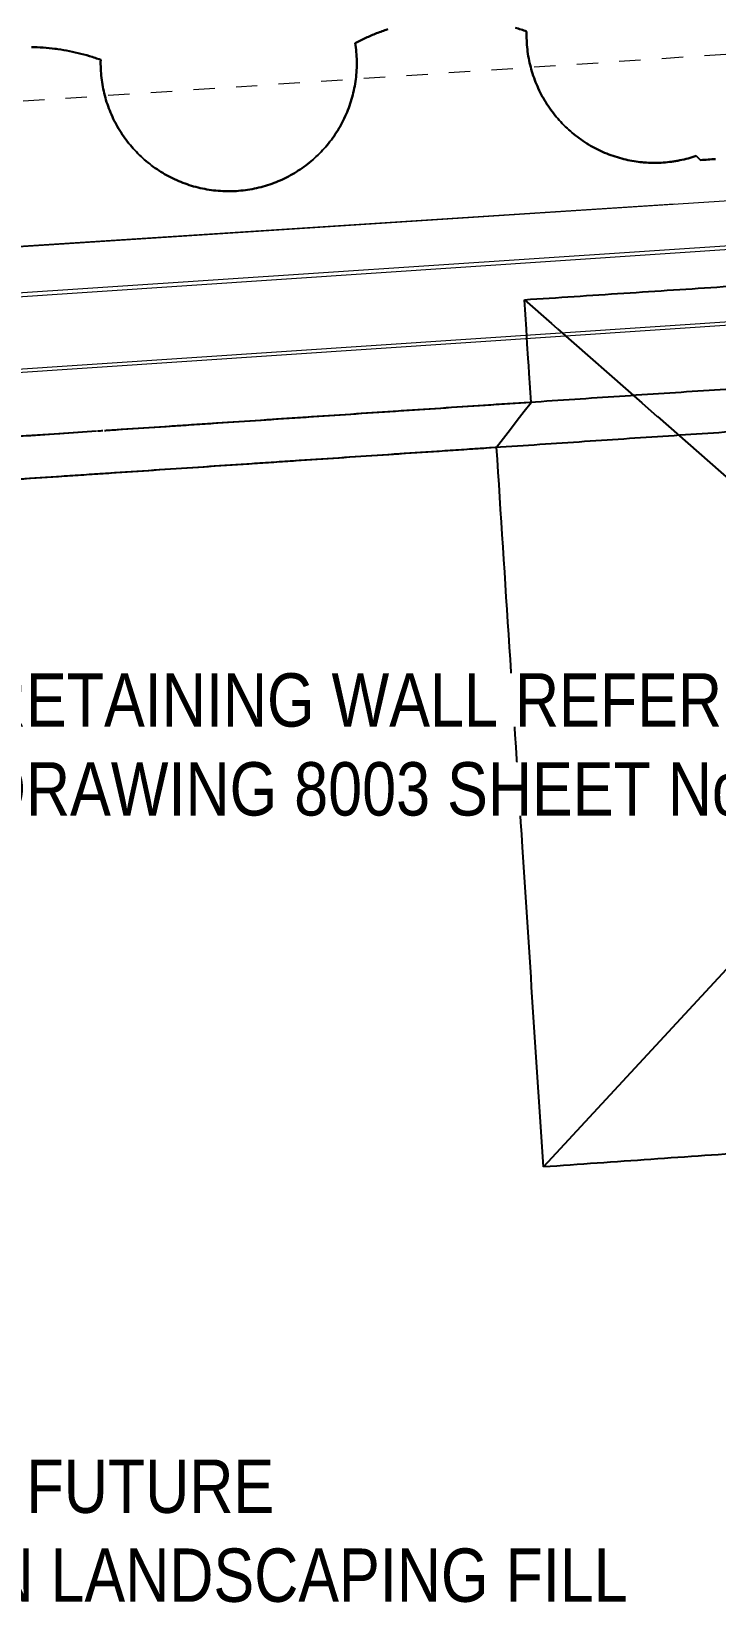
# Model space of a CAD drawing. Header units: metres. Extents: x -1161 to -1081, y 0 to 563.
# Drawn here: x -1099.06 to -1095.86, y 538.52 to 545.88 of the extents above; entities that cross this region are included whole.
import ezdxf

# ---------------------------------------------------------------- set-up
doc = ezdxf.new("R2010")
doc.units = ezdxf.units.M
doc.linetypes.add('JacobsGridLine', pattern=[0.0145, 0.01, -0.001, 0.0025, -0.001])
for name, color, linetype, lineweight in [('A-FLOR', 7, 'Continuous', 50), ('A-GENM', 7, 'Continuous', 35), ('G-ANNO-TEXT', 7, 'Continuous', 9), ('S-GRID', 7, 'Continuous', 9)]:
    doc.layers.add(name, color=color, linetype=linetype, lineweight=lineweight)
doc.styles.add('Arial Narrow_2', font='ARIALN.TTF', dxfattribs={"height": 0.25})

# ---------------------------------------------------------------- blocks, each defined once
blk = doc.blocks.new('Top of Pavement - RL A - Top of Pavement - RL A-68818558-DRG-2873121 - DECK SLAB GENERAL ARRANGEMENT PLAN')
at = {"layer": 'A-GENM', "color": 9, "lineweight": 25, "true_color": 0xbebebe}
for points, knots in [([(143.5467, 1.6224), (143.5283, 1.6768), (143.465, 1.8639), (143.3567, 2.1838), (143.2218, 2.5821), (143.0872, 2.9805), (142.9528, 3.379), (142.8189, 3.7777), (142.6854, 4.1765), (142.5519, 4.5753), (142.4183, 4.9741), (142.2845, 5.3728), (142.173, 5.7051), (142.0841, 5.971), (141.9954, 6.2369), (141.9069, 6.503), (141.8175, 6.7687), (141.7497, 6.9678), (141.6814, 7.1667), (141.6137, 7.3658), (141.5475, 7.5654), (141.4836, 7.7657), (141.4228, 7.967), (141.3447, 8.2363), (141.2518, 8.5744), (141.1435, 8.9808), (141.0365, 9.3875), (140.9286, 9.794), (140.8203, 10.2004), (140.7122, 10.6069), (140.6043, 11.0134), (140.5236, 11.3171), (140.4789, 11.4853), (140.4702, 11.5181)], [-0.67459327, -0.67459327, -0.67459327, -0.67459327, -0.6734104, -0.67052023, -0.66763006, -0.66473988, -0.66184971, -0.65895954, -0.65606936, -0.65317919, -0.65028902, -0.64739884, -0.64450867, -0.64306358, -0.6416185, -0.63872832, -0.63728324, -0.63583815, -0.63439306, -0.63294798, -0.63150289, -0.6300578, -0.62861272, -0.62716763, -0.62427746, -0.62138728, -0.61849711, -0.61560694, -0.61271676, -0.60982659, -0.60693642, -0.60404624, -0.60334785, -0.60334785, -0.60334785, -0.60334785]), ([(142.8927, 2.9349), (142.9375, 2.8021), (143.0273, 2.5365), (143.1621, 2.1381), (143.297, 1.7398), (143.4318, 1.3415), (143.5666, 0.9431), (143.7014, 0.5448), (143.8362, 0.1465), (143.971, -0.2519), (144.1058, -0.6502), (144.2406, -1.0485), (144.3754, -1.4469), (144.4909, -1.7881), (144.5615, -1.9966), (144.5871, -2.0723)], [0.66473988, 0.66473988, 0.66473988, 0.66473988, 0.66763006, 0.67052023, 0.6734104, 0.67630058, 0.67919075, 0.68208092, 0.6849711, 0.68786127, 0.69075145, 0.69364162, 0.69653179, 0.69942197, 0.7010705, 0.7010705, 0.7010705, 0.7010705]), ([(144.7756, -2.0086), (144.752, -1.9389), (144.6835, -1.7365), (144.57, -1.4012), (144.4352, -1.0029), (144.3004, -0.6046), (144.1656, -0.2062), (144.0308, 0.1921), (143.8959, 0.5904), (143.7611, 0.9888), (143.6488, 1.3207), (143.5814, 1.5199), (143.5589, 1.5863)], [-0.70093887, -0.70093887, -0.70093887, -0.70093887, -0.69942197, -0.69653179, -0.69364162, -0.69075145, -0.68786127, -0.6849711, -0.68208092, -0.67919075, -0.67630058, -0.67485509, -0.67485509, -0.67485509, -0.67485509])]:
    blk.add_open_spline(points, degree=3, knots=knots, dxfattribs=at)
blk.add_open_spline([(143.5563, 1.5942), (143.5536, 1.602), (143.5509, 1.6099), (143.5483, 1.6177)], degree=3, dxfattribs=at)
blk = doc.blocks.new('T2DPAA-T2D-C3S-RS-M3D-100334_rvt-1-DRG-2873121 - DECK SLAB GENERAL ARRANGEMENT PLAN')
at = {"layer": 'A-GENM', "color": 9, "lineweight": 25, "true_color": 0xbebebe}
for p, q in [((-1095.9462, 545.3001), (-1095.9358, 545.2904)), ((-1095.9358, 545.2904), (-1095.9254, 545.2807))]:
    blk.add_line(p, q, dxfattribs=at)
at = {"layer": 'A-GENM', "color": 253, "lineweight": 25, "true_color": 0xa3a3a3}
for p, q in [((-1095.9358, 545.2904), (-1095.9462, 545.3001)), ((-1095.9254, 545.2807), (-1095.9358, 545.2904))]:
    blk.add_line(p, q, dxfattribs=at)
at = {"layer": 'A-GENM', "color": 254, "lineweight": 25, "true_color": 0xd1d1d1}
for p, q in [((-1096.7506, 544.6261), (-1096.6242, 544.515)), ((-1096.6233, 544.5142), (-1096.597, 544.4911)), ((-1096.596, 544.4903), (-1096.2011, 544.1432)), ((-1096.2003, 544.1425), (-1096.1284, 544.0793)), ((-1096.1274, 544.0785), (-1095.5008, 543.5277)), ((-1095.394, 541.9318), (-1096.662, 540.561))]:
    blk.add_line(p, q, dxfattribs=at)
at = {"layer": 'A-GENM', "color": 9, "lineweight": 25, "true_color": 0xbebebe, "flags": 128}
for points in [[(-1096.7306, 544.3169), (-1096.7328, 544.3513), (-1096.7372, 544.42), (-1096.7417, 544.4887), (-1096.7462, 544.5574), (-1096.7506, 544.6261)], [(-1096.7194, 544.1451), (-1096.7239, 544.2138), (-1096.7283, 544.2826), (-1096.7305, 544.3167)], [(-1096.8811, 543.935), (-1096.8488, 543.977), (-1096.8164, 544.019), (-1096.7841, 544.0611), (-1096.7518, 544.1031), (-1096.7194, 544.1451)]]:
    blk.add_lwpolyline(points, dxfattribs=at)
at = {"layer": 'A-GENM', "color": 9, "lineweight": 25, "true_color": 0xbebebe}
for points in [[(-1097.4942, 545.8535), (-1097.4774, 545.8612), (-1097.4605, 545.8683), (-1097.4433, 545.875)], [(-1097.4433, 545.875), (-1097.4261, 545.8817), (-1097.4088, 545.8879), (-1097.3913, 545.8936)], [(-1096.793, 545.9011), (-1096.7754, 545.8958), (-1096.7579, 545.89), (-1096.7406, 545.8838)], [(-1096.7406, 545.8838), (-1096.7409, 545.8697), (-1096.7408, 545.8556), (-1096.7402, 545.8415)], [(-1099.0606, 545.8101), (-1099.0422, 545.8098), (-1099.0238, 545.809), (-1099.0055, 545.8077)], [(-1099.0055, 545.8077), (-1098.9871, 545.8064), (-1098.9688, 545.8046), (-1098.9505, 545.8023)], [(-1098.9505, 545.8023), (-1098.9322, 545.8), (-1098.914, 545.7972), (-1098.8959, 545.7939)], [(-1098.8959, 545.7939), (-1098.8778, 545.7905), (-1098.8598, 545.7867), (-1098.8419, 545.7824)], [(-1097.5439, 545.8293), (-1097.5275, 545.8378), (-1097.511, 545.8459), (-1097.4942, 545.8535)], [(-1097.5386, 545.787), (-1097.5399, 545.8012), (-1097.5416, 545.8153), (-1097.5439, 545.8293)], [(-1096.7402, 545.8415), (-1096.7396, 545.8274), (-1096.7385, 545.8134), (-1096.7369, 545.7994)], [(-1096.7369, 545.7994), (-1096.7353, 545.7854), (-1096.7332, 545.7715), (-1096.7306, 545.7576)], [(-1098.8419, 545.7824), (-1098.824, 545.7781), (-1098.8062, 545.7733), (-1098.7886, 545.768)], [(-1098.7886, 545.768), (-1098.7709, 545.7627), (-1098.7534, 545.757), (-1098.7361, 545.7507)], [(-1098.7361, 545.7507), (-1098.7365, 545.7366), (-1098.7364, 545.7225), (-1098.7358, 545.7085)], [(-1097.5364, 545.7445), (-1097.5367, 545.7587), (-1097.5374, 545.7729), (-1097.5386, 545.787)], [(-1097.5372, 545.7019), (-1097.5365, 545.7161), (-1097.5362, 545.7303), (-1097.5364, 545.7445)], [(-1096.7306, 545.7576), (-1096.728, 545.7438), (-1096.7249, 545.73), (-1096.7214, 545.7164)], [(-1096.7214, 545.7164), (-1096.7178, 545.7028), (-1096.7138, 545.6893), (-1096.7093, 545.6759)], [(-1098.7358, 545.7085), (-1098.7352, 545.6944), (-1098.734, 545.6804), (-1098.7324, 545.6664)], [(-1098.7324, 545.6664), (-1098.7308, 545.6524), (-1098.7287, 545.6384), (-1098.7262, 545.6246)], [(-1097.5479, 545.6174), (-1097.5451, 545.6313), (-1097.5429, 545.6454), (-1097.5411, 545.6594)], [(-1097.5411, 545.6594), (-1097.5393, 545.6735), (-1097.538, 545.6877), (-1097.5372, 545.7019)], [(-1096.7093, 545.6759), (-1096.7048, 545.6626), (-1096.6998, 545.6494), (-1096.6944, 545.6364)], [(-1098.7262, 545.6246), (-1098.7236, 545.6107), (-1098.7205, 545.597), (-1098.717, 545.5834)], [(-1098.717, 545.5834), (-1098.7134, 545.5697), (-1098.7094, 545.5562), (-1098.7049, 545.5429)], [(-1097.5705, 545.5353), (-1097.5657, 545.5487), (-1097.5615, 545.5622), (-1097.5577, 545.5759)], [(-1097.5577, 545.5759), (-1097.554, 545.5896), (-1097.5507, 545.6035), (-1097.5479, 545.6174)], [(-1096.6944, 545.6364), (-1096.689, 545.6234), (-1096.6831, 545.6106), (-1096.6768, 545.598)], [(-1096.6768, 545.598), (-1096.6704, 545.5855), (-1096.6637, 545.5731), (-1096.6565, 545.561)], [(-1098.7049, 545.5429), (-1098.7004, 545.5295), (-1098.6954, 545.5164), (-1098.69, 545.5034)], [(-1098.69, 545.5034), (-1098.6845, 545.4904), (-1098.6787, 545.4776), (-1098.6723, 545.465)], [(-1097.6044, 545.4572), (-1097.5978, 545.4697), (-1097.5917, 545.4826), (-1097.586, 545.4956)], [(-1097.586, 545.4956), (-1097.5804, 545.5086), (-1097.5752, 545.5219), (-1097.5705, 545.5353)], [(-1096.6565, 545.561), (-1096.6493, 545.5489), (-1096.6416, 545.537), (-1096.6336, 545.5255)], [(-1096.6336, 545.5255), (-1096.6256, 545.5139), (-1096.6171, 545.5026), (-1096.6083, 545.4917)], [(-1098.6723, 545.465), (-1098.666, 545.4524), (-1098.6592, 545.4401), (-1098.652, 545.428)], [(-1098.652, 545.428), (-1098.6448, 545.4159), (-1098.6372, 545.404), (-1098.6292, 545.3924)], [(-1097.6254, 545.4201), (-1097.618, 545.4322), (-1097.611, 545.4446), (-1097.6044, 545.4572)], [(-1096.6083, 545.4917), (-1096.5995, 545.4807), (-1096.5903, 545.47), (-1096.5807, 545.4597)], [(-1096.5807, 545.4597), (-1096.5711, 545.4494), (-1096.5612, 545.4394), (-1096.5509, 545.4298)], [(-1096.5509, 545.4298), (-1096.5406, 545.4202), (-1096.53, 545.4109), (-1096.5191, 545.402)], [(-1098.6292, 545.3924), (-1098.6211, 545.3809), (-1098.6127, 545.3696), (-1098.6039, 545.3586)], [(-1098.6039, 545.3586), (-1098.5951, 545.3477), (-1098.5859, 545.337), (-1098.5763, 545.3267)], [(-1097.7035, 545.3191), (-1097.6937, 545.3294), (-1097.6842, 545.34), (-1097.6751, 545.3509)], [(-1097.6751, 545.3509), (-1097.666, 545.3618), (-1097.6573, 545.3731), (-1097.649, 545.3846)], [(-1097.649, 545.3846), (-1097.6408, 545.3962), (-1097.6329, 545.408), (-1097.6254, 545.4201)], [(-1096.5191, 545.402), (-1096.5082, 545.3931), (-1096.4969, 545.3846), (-1096.4854, 545.3765)], [(-1096.4854, 545.3765), (-1096.4739, 545.3685), (-1096.4621, 545.3608), (-1096.45, 545.3535)], [(-1096.45, 545.3535), (-1096.4379, 545.3463), (-1096.4256, 545.3394), (-1096.413, 545.333)], [(-1098.5763, 545.3267), (-1098.5667, 545.3163), (-1098.5568, 545.3064), (-1098.5465, 545.2967)], [(-1098.5465, 545.2967), (-1098.5362, 545.2871), (-1098.5256, 545.2779), (-1098.5147, 545.269)], [(-1097.7667, 545.262), (-1097.7555, 545.2708), (-1097.7447, 545.2799), (-1097.7341, 545.2895)], [(-1097.7341, 545.2895), (-1097.7236, 545.299), (-1097.7134, 545.3089), (-1097.7035, 545.3191)], [(-1096.413, 545.333), (-1096.4005, 545.3267), (-1096.3877, 545.3207), (-1096.3748, 545.3152)], [(-1096.3748, 545.3152), (-1096.3618, 545.3097), (-1096.3486, 545.3047), (-1096.3353, 545.3001)], [(-1096.3353, 545.3001), (-1096.322, 545.2956), (-1096.3085, 545.2915), (-1096.2949, 545.2878)], [(-1096.2949, 545.2878), (-1096.2822, 545.2845), (-1096.2694, 545.2815), (-1096.2566, 545.279)], [(-1096.2566, 545.279), (-1096.2437, 545.2765), (-1096.2308, 545.2743), (-1096.2177, 545.2727)], [(-1096.0608, 545.2731), (-1096.0479, 545.2748), (-1096.0349, 545.277), (-1096.0221, 545.2796)], [(-1096.0221, 545.2796), (-1096.0092, 545.2822), (-1095.9964, 545.2852), (-1095.9838, 545.2886)], [(-1095.9838, 545.2886), (-1095.9711, 545.292), (-1095.9586, 545.2959), (-1095.9462, 545.3001)], [(-1095.9254, 545.2807), (-1095.902, 545.2823), (-1095.8786, 545.2838), (-1095.8552, 545.2854)], [(-1098.5147, 545.269), (-1098.5037, 545.2601), (-1098.4925, 545.2516), (-1098.481, 545.2435)], [(-1098.481, 545.2435), (-1098.4694, 545.2354), (-1098.4576, 545.2277), (-1098.4456, 545.2205)], [(-1098.4456, 545.2205), (-1098.4335, 545.2132), (-1098.4212, 545.2064), (-1098.4086, 545.2)], [(-1097.8751, 545.1945), (-1097.8623, 545.2007), (-1097.8497, 545.2074), (-1097.8374, 545.2145)], [(-1097.8374, 545.2145), (-1097.8251, 545.2215), (-1097.813, 545.229), (-1097.8012, 545.237)], [(-1097.8012, 545.237), (-1097.7894, 545.2449), (-1097.7779, 545.2533), (-1097.7667, 545.262)], [(-1096.1786, 545.2689), (-1096.1655, 545.2681), (-1096.1524, 545.2677), (-1096.1393, 545.2677)], [(-1096.1393, 545.2677), (-1096.1262, 545.2677), (-1096.1131, 545.2682), (-1096.1, 545.2691)], [(-1096.1, 545.2691), (-1096.0869, 545.27), (-1096.0738, 545.2713), (-1096.0608, 545.2731)], [(-1098.4086, 545.2), (-1098.3961, 545.1936), (-1098.3833, 545.1877), (-1098.3703, 545.1822)], [(-1098.3703, 545.1822), (-1098.3574, 545.1767), (-1098.3442, 545.1716), (-1098.3309, 545.1671)], [(-1098.3309, 545.1671), (-1098.3175, 545.1625), (-1098.3041, 545.1584), (-1098.2905, 545.1548)], [(-1098.2905, 545.1548), (-1098.2767, 545.1511), (-1098.2629, 545.148), (-1098.2489, 545.1453)], [(-1098.2489, 545.1453), (-1098.235, 545.1427), (-1098.2209, 545.1405), (-1098.2068, 545.1388)], [(-1098.2068, 545.1388), (-1098.1927, 545.1372), (-1098.1785, 545.136), (-1098.1644, 545.1353)], [(-1098.1644, 545.1353), (-1098.1502, 545.1347), (-1098.1359, 545.1345), (-1098.1217, 545.1348)], [(-1098.1217, 545.1348), (-1098.1075, 545.1352), (-1098.0934, 545.136), (-1098.0792, 545.1374)], [(-1098.0792, 545.1374), (-1098.0651, 545.1387), (-1098.051, 545.1406), (-1098.037, 545.143)], [(-1098.037, 545.143), (-1098.023, 545.1453), (-1098.009, 545.1482), (-1097.9952, 545.1515)], [(-1097.9952, 545.1515), (-1097.9814, 545.1548), (-1097.9677, 545.1587), (-1097.9542, 545.163)], [(-1097.9542, 545.163), (-1097.9406, 545.1673), (-1097.9273, 545.1721), (-1097.9141, 545.1774)], [(-1097.9141, 545.1774), (-1097.9009, 545.1826), (-1097.8879, 545.1884), (-1097.8751, 545.1945)], [(-1098.7265, 544.0113), (-1098.7348, 544.0108), (-1098.743, 544.0102), (-1098.7513, 544.0096)], [(-1098.103, 543.8535), (-1097.9673, 543.8626), (-1097.8315, 543.8716), (-1097.6957, 543.8807)], [(-1097.6957, 543.8807), (-1097.56, 543.8897), (-1097.4242, 543.8988), (-1097.2884, 543.9078)], [(-1097.2884, 543.9078), (-1097.1527, 543.9169), (-1097.0169, 543.9259), (-1096.8811, 543.935)], [(-1098.9176, 543.7992), (-1098.7819, 543.8083), (-1098.6461, 543.8173), (-1098.5103, 543.8264)], [(-1098.5103, 543.8264), (-1098.3746, 543.8354), (-1098.2388, 543.8445), (-1098.103, 543.8535)], [(-1099.3249, 543.772), (-1099.1891, 543.7811), (-1099.0534, 543.7901), (-1098.9176, 543.7992)]]:
    blk.add_open_spline(points, degree=3, dxfattribs=at)
at = {"layer": 'A-GENM', "color": 253, "lineweight": 25, "true_color": 0xa3a3a3}
for points in [[(-1097.4433, 545.875), (-1097.4605, 545.8683), (-1097.4774, 545.8612), (-1097.4942, 545.8535)], [(-1097.3913, 545.8936), (-1097.4088, 545.8879), (-1097.4261, 545.8817), (-1097.4433, 545.875)], [(-1096.7406, 545.8838), (-1096.7579, 545.89), (-1096.7754, 545.8958), (-1096.793, 545.9011)], [(-1096.7402, 545.8415), (-1096.7408, 545.8556), (-1096.7409, 545.8697), (-1096.7406, 545.8838)], [(-1099.0055, 545.8077), (-1099.0238, 545.809), (-1099.0422, 545.8098), (-1099.0606, 545.8101)], [(-1098.9505, 545.8023), (-1098.9688, 545.8046), (-1098.9871, 545.8064), (-1099.0055, 545.8077)], [(-1098.8959, 545.7939), (-1098.905, 545.7955), (-1098.9231, 545.7986), (-1098.9414, 545.8011), (-1098.9505, 545.8023)], [(-1098.8419, 545.7824), (-1098.8598, 545.7867), (-1098.8778, 545.7905), (-1098.8959, 545.7939)], [(-1097.4942, 545.8535), (-1097.511, 545.8459), (-1097.5275, 545.8378), (-1097.5439, 545.8293)], [(-1097.5439, 545.8293), (-1097.5416, 545.8153), (-1097.5399, 545.8012), (-1097.5386, 545.787)], [(-1096.7369, 545.7994), (-1096.7385, 545.8134), (-1096.7396, 545.8274), (-1096.7402, 545.8415)], [(-1096.7306, 545.7576), (-1096.7332, 545.7715), (-1096.7353, 545.7854), (-1096.7369, 545.7994)], [(-1098.7886, 545.768), (-1098.8062, 545.7733), (-1098.824, 545.7781), (-1098.8419, 545.7824)], [(-1098.7361, 545.7507), (-1098.7534, 545.757), (-1098.7709, 545.7627), (-1098.7886, 545.768)], [(-1098.7358, 545.7085), (-1098.7364, 545.7225), (-1098.7365, 545.7366), (-1098.7361, 545.7507)], [(-1097.5386, 545.787), (-1097.5374, 545.7729), (-1097.5367, 545.7587), (-1097.5364, 545.7445)], [(-1097.5364, 545.7445), (-1097.5362, 545.7303), (-1097.5365, 545.7161), (-1097.5372, 545.7019)], [(-1096.7214, 545.7164), (-1096.7249, 545.73), (-1096.728, 545.7438), (-1096.7306, 545.7576)], [(-1096.7093, 545.6759), (-1096.7138, 545.6893), (-1096.7178, 545.7028), (-1096.7214, 545.7164)], [(-1098.7324, 545.6664), (-1098.734, 545.6804), (-1098.7352, 545.6944), (-1098.7358, 545.7085)], [(-1098.7262, 545.6246), (-1098.7287, 545.6384), (-1098.7308, 545.6524), (-1098.7324, 545.6664)], [(-1097.5411, 545.6594), (-1097.5429, 545.6454), (-1097.5451, 545.6313), (-1097.5479, 545.6174)], [(-1097.5372, 545.7019), (-1097.538, 545.6877), (-1097.5393, 545.6735), (-1097.5411, 545.6594)], [(-1096.6944, 545.6364), (-1096.6998, 545.6494), (-1096.7048, 545.6626), (-1096.7093, 545.6759)], [(-1098.717, 545.5834), (-1098.7205, 545.597), (-1098.7236, 545.6107), (-1098.7262, 545.6246)], [(-1098.7049, 545.5429), (-1098.7094, 545.5562), (-1098.7134, 545.5697), (-1098.717, 545.5834)], [(-1097.5577, 545.5759), (-1097.5615, 545.5622), (-1097.5657, 545.5487), (-1097.5705, 545.5353)], [(-1097.5479, 545.6174), (-1097.5507, 545.6035), (-1097.554, 545.5896), (-1097.5577, 545.5759)], [(-1096.6768, 545.598), (-1096.6831, 545.6106), (-1096.689, 545.6234), (-1096.6944, 545.6364)], [(-1096.6565, 545.561), (-1096.6637, 545.5731), (-1096.6704, 545.5855), (-1096.6768, 545.598)], [(-1098.69, 545.5034), (-1098.6954, 545.5164), (-1098.7004, 545.5296), (-1098.7049, 545.5429)], [(-1098.6723, 545.465), (-1098.6786, 545.4776), (-1098.6845, 545.4904), (-1098.69, 545.5034)], [(-1097.586, 545.4956), (-1097.5917, 545.4826), (-1097.5978, 545.4697), (-1097.6044, 545.4571)], [(-1097.5705, 545.5353), (-1097.5752, 545.5219), (-1097.5804, 545.5086), (-1097.586, 545.4956)], [(-1096.6336, 545.5255), (-1096.6416, 545.537), (-1096.6493, 545.5489), (-1096.6565, 545.561)], [(-1096.6083, 545.4917), (-1096.6171, 545.5026), (-1096.6256, 545.5139), (-1096.6336, 545.5255)], [(-1098.652, 545.428), (-1098.6592, 545.4401), (-1098.666, 545.4524), (-1098.6723, 545.465)], [(-1098.6292, 545.3924), (-1098.6372, 545.404), (-1098.6448, 545.4159), (-1098.652, 545.428)], [(-1097.6044, 545.4571), (-1097.611, 545.4446), (-1097.618, 545.4322), (-1097.6254, 545.4201)], [(-1096.5807, 545.4597), (-1096.5903, 545.47), (-1096.5995, 545.4807), (-1096.6083, 545.4917)], [(-1096.5509, 545.4298), (-1096.5612, 545.4394), (-1096.5711, 545.4494), (-1096.5807, 545.4597)], [(-1096.5191, 545.402), (-1096.53, 545.4109), (-1096.5406, 545.4201), (-1096.5509, 545.4298)], [(-1098.6039, 545.3586), (-1098.6127, 545.3696), (-1098.6211, 545.3809), (-1098.6292, 545.3924)], [(-1098.5763, 545.3267), (-1098.5858, 545.337), (-1098.5951, 545.3477), (-1098.6039, 545.3586)], [(-1097.6751, 545.3509), (-1097.6842, 545.34), (-1097.6937, 545.3294), (-1097.7035, 545.3191)], [(-1097.649, 545.3846), (-1097.6573, 545.3731), (-1097.666, 545.3618), (-1097.6751, 545.3509)], [(-1097.6254, 545.4201), (-1097.6329, 545.408), (-1097.6408, 545.3962), (-1097.649, 545.3846)], [(-1096.4854, 545.3765), (-1096.4969, 545.3846), (-1096.5082, 545.3931), (-1096.5191, 545.402)], [(-1096.45, 545.3535), (-1096.4621, 545.3608), (-1096.4739, 545.3685), (-1096.4854, 545.3765)], [(-1096.413, 545.333), (-1096.4256, 545.3394), (-1096.4379, 545.3463), (-1096.45, 545.3535)], [(-1098.5465, 545.2967), (-1098.5568, 545.3064), (-1098.5667, 545.3163), (-1098.5763, 545.3267)], [(-1098.5147, 545.269), (-1098.5256, 545.2778), (-1098.5362, 545.2871), (-1098.5465, 545.2967)], [(-1097.7341, 545.2895), (-1097.7447, 545.2799), (-1097.7555, 545.2708), (-1097.7667, 545.262)], [(-1097.7035, 545.3191), (-1097.7134, 545.3089), (-1097.7236, 545.299), (-1097.7341, 545.2895)], [(-1096.3748, 545.3152), (-1096.3877, 545.3207), (-1096.4005, 545.3266), (-1096.413, 545.333)], [(-1096.3353, 545.3001), (-1096.3486, 545.3047), (-1096.3618, 545.3097), (-1096.3748, 545.3152)], [(-1096.2949, 545.2878), (-1096.3085, 545.2915), (-1096.322, 545.2955), (-1096.3353, 545.3001)], [(-1096.2566, 545.279), (-1096.2694, 545.2815), (-1096.2822, 545.2845), (-1096.2949, 545.2878)], [(-1096.2177, 545.2727), (-1096.2308, 545.2744), (-1096.2437, 545.2765), (-1096.2566, 545.279)], [(-1096.0221, 545.2796), (-1096.0285, 545.2783), (-1096.0414, 545.2759), (-1096.0543, 545.2739), (-1096.0608, 545.2731)], [(-1095.9838, 545.2886), (-1095.9964, 545.2852), (-1096.0092, 545.2822), (-1096.0221, 545.2796)], [(-1095.9462, 545.3001), (-1095.9586, 545.2959), (-1095.9711, 545.292), (-1095.9838, 545.2886)], [(-1095.8552, 545.2854), (-1095.8786, 545.2838), (-1095.902, 545.2823), (-1095.9254, 545.2807)], [(-1098.481, 545.2435), (-1098.4925, 545.2516), (-1098.5037, 545.2601), (-1098.5147, 545.269)], [(-1098.4456, 545.2205), (-1098.4576, 545.2277), (-1098.4694, 545.2354), (-1098.481, 545.2435)], [(-1098.4086, 545.2), (-1098.4212, 545.2064), (-1098.4335, 545.2132), (-1098.4456, 545.2205)], [(-1097.8374, 545.2145), (-1097.8497, 545.2074), (-1097.8623, 545.2007), (-1097.8751, 545.1946)], [(-1097.8012, 545.237), (-1097.813, 545.2291), (-1097.8251, 545.2215), (-1097.8374, 545.2145)], [(-1097.7667, 545.262), (-1097.7779, 545.2533), (-1097.7894, 545.2449), (-1097.8012, 545.237)], [(-1096.1786, 545.2689), (-1096.1917, 545.2697), (-1096.2047, 545.271), (-1096.2177, 545.2727)], [(-1096.1393, 545.2677), (-1096.1524, 545.2677), (-1096.1655, 545.2681), (-1096.1786, 545.2689)], [(-1096.1, 545.2691), (-1096.1131, 545.2682), (-1096.1262, 545.2677), (-1096.1393, 545.2677)], [(-1096.0608, 545.2731), (-1096.0738, 545.2713), (-1096.0869, 545.27), (-1096.1, 545.2691)], [(-1098.3703, 545.1822), (-1098.3833, 545.1877), (-1098.3961, 545.1936), (-1098.4086, 545.2)], [(-1098.3309, 545.1671), (-1098.3442, 545.1716), (-1098.3574, 545.1767), (-1098.3703, 545.1822)], [(-1098.2905, 545.1548), (-1098.3041, 545.1584), (-1098.3175, 545.1625), (-1098.3309, 545.1671)], [(-1098.2489, 545.1453), (-1098.2629, 545.148), (-1098.2767, 545.1511), (-1098.2905, 545.1548)], [(-1098.2068, 545.1388), (-1098.2209, 545.1405), (-1098.235, 545.1427), (-1098.2489, 545.1453)], [(-1098.1644, 545.1353), (-1098.1785, 545.136), (-1098.1927, 545.1372), (-1098.2068, 545.1388)], [(-1098.1217, 545.1348), (-1098.1359, 545.1345), (-1098.1502, 545.1347), (-1098.1644, 545.1353)], [(-1098.0792, 545.1374), (-1098.0934, 545.136), (-1098.1075, 545.1352), (-1098.1217, 545.1348)], [(-1098.037, 545.143), (-1098.051, 545.1406), (-1098.0651, 545.1388), (-1098.0792, 545.1374)], [(-1097.9952, 545.1515), (-1098.009, 545.1482), (-1098.023, 545.1453), (-1098.037, 545.143)], [(-1097.9542, 545.163), (-1097.9677, 545.1587), (-1097.9814, 545.1548), (-1097.9952, 545.1515)], [(-1097.9141, 545.1774), (-1097.9273, 545.1721), (-1097.9406, 545.1673), (-1097.9542, 545.163)], [(-1097.8751, 545.1946), (-1097.8879, 545.1884), (-1097.9009, 545.1826), (-1097.9141, 545.1774)]]:
    blk.add_open_spline(points, degree=3, dxfattribs=at)
at = {"layer": 'A-GENM', "color": 9, "lineweight": 25, "true_color": 0xbebebe}
for points, knots in [([(-1096.2177, 545.2727), (-1096.2112, 545.2718), (-1096.1982, 545.2704), (-1096.1851, 545.2693), (-1096.1786, 545.2689)], [-0.7777778, -0.7777778, -0.7777778, -0.7777778, -0.7222222, -0.6666667, -0.6666667, -0.6666667, -0.6666667]), ([(-1096.7506, 544.6261), (-1096.673, 544.6313), (-1096.5179, 544.6415), (-1096.2851, 544.6569), (-1096.0524, 544.672), (-1095.8196, 544.6874), (-1095.6149, 544.7012), (-1095.4878, 544.7098), (-1095.4382, 544.7133)], [0, 0, 0, 0, 0.0555556, 0.1111111, 0.1666667, 0.2222222, 0.2777778, 0.3132768, 0.3132768, 0.3132768, 0.3132768]), ([(-1096.7194, 544.1451), (-1096.852, 544.1363), (-1097.1173, 544.1186), (-1097.5152, 544.0921), (-1097.9131, 544.0655), (-1098.311, 544.039), (-1098.5794, 544.0211), (-1098.7151, 544.0121), (-1098.7182, 544.0119)], [-1, -1, -1, -1, -0.8571429, -0.7142857, -0.5714286, -0.4285714, -0.2857143, -0.2823616, -0.2823616, -0.2823616, -0.2823616]), ([(-1098.7563, 544.0093), (-1098.8731, 544.0015), (-1099.1226, 543.9849), (-1099.3721, 543.9682), (-1099.5047, 543.9594)], [-0.2687126, -0.2687126, -0.2687126, -0.2687126, -0.1428571, 0, 0, 0, 0]), ([(-1096.662, 540.561), (-1096.6945, 541.0608), (-1096.7676, 542.1855), (-1096.8406, 543.3102), (-1096.8811, 543.935)], [0, 0, 0, 0, 0.444444, 1, 1, 1, 1]), ([(-1092.1223, 540.864), (-1092.2904, 540.8529), (-1092.6267, 540.8309), (-1093.1311, 540.7977), (-1093.6356, 540.7646), (-1094.0559, 540.7369), (-1094.3922, 540.7148), (-1094.6445, 540.6983), (-1094.8967, 540.6818), (-1095.1489, 540.6652), (-1095.4011, 540.6485), (-1095.6533, 540.6316), (-1095.9055, 540.6141), (-1096.1577, 540.5965), (-1096.4098, 540.5788), (-1096.5779, 540.5669), (-1096.662, 540.561)], [0, 0, 0, 0, 0.111111, 0.222222, 0.333333, 0.444444, 0.5, 0.555556, 0.611111, 0.666667, 0.722222, 0.777778, 0.833333, 0.888889, 0.944444, 1, 1, 1, 1])]:
    blk.add_open_spline(points, degree=3, knots=knots, dxfattribs=at)
at = {"layer": 'A-GENM', "color": 253, "lineweight": 25, "true_color": 0xa3a3a3, "rotation": 75.11694444444437}
blk.add_blockref('Top of Pavement - RL A - Top of Pavement - RL A-68818558-DRG-2873121 - DECK SLAB GENERAL ARRANGEMENT PLAN', (-1134.0578, 404.8616), dxfattribs=at)

msp = doc.modelspace()

# ---------------------------------------------------------------- linework, layer by layer
at = {"layer": 'A-FLOR', "color": 9, "lineweight": 18, "true_color": 0xc3c3c3}
for p, q in [((-1094.99, 545.1426), (-1105.0479, 544.4856)), ((-1096.047, 545.0745), (-1105.0483, 544.4933)), ((-1094.9761, 544.9338), (-1105.0335, 544.2612)), ((-1094.9749, 544.9159), (-1105.0323, 544.243)), ((-1094.9524, 544.5783), (-1105.0107, 543.9054)), ((-1094.9514, 544.5634), (-1105.0098, 543.8907))]:
    msp.add_line(p, q, dxfattribs=at)
at = {"layer": 'S-GRID', "linetype": 'JacobsGridLine', "lineweight": 18}
msp.add_line((-1105.0866, 545.1586), (-1094.4644, 545.8667), dxfattribs=at)

# ---------------------------------------------------------------- block references
at = {"lineweight": 5}
msp.add_blockref('T2DPAA-T2D-C3S-RS-M3D-100334_rvt-1-DRG-2873121 - DECK SLAB GENERAL ARRANGEMENT PLAN', (0, 0), dxfattribs=at)

# ---------------------------------------------------------------- next in the draw order: texts
at = {"layer": 'G-ANNO-TEXT', "char_height": 0.25, "attachment_point": 1, "style": 'Arial Narrow_2', "bg_fill": 3, "box_fill_scale": 1, "bg_fill_color": 256, "bg_fill_true_color": 13158600, "bg_fill_transparency": 0}
for s, insert in [('RETAINING WALL REFER TO ', (-1099.293, 542.8751)), ('DRAWING 8003 SHEET No. 2374001', (-1099.293, 542.4584)), ('COMMUNICATION CONDUITS FOR FUTURE ', (-1103.9036, 539.1894)), ('ADVERTISING SIGNAGE BURIED IN LANDSCAPING FILL', (-1103.9036, 538.7727))]:
    msp.add_mtext(s, dxfattribs=dict(at, insert=insert))

doc.saveas('drawing.dxf')
